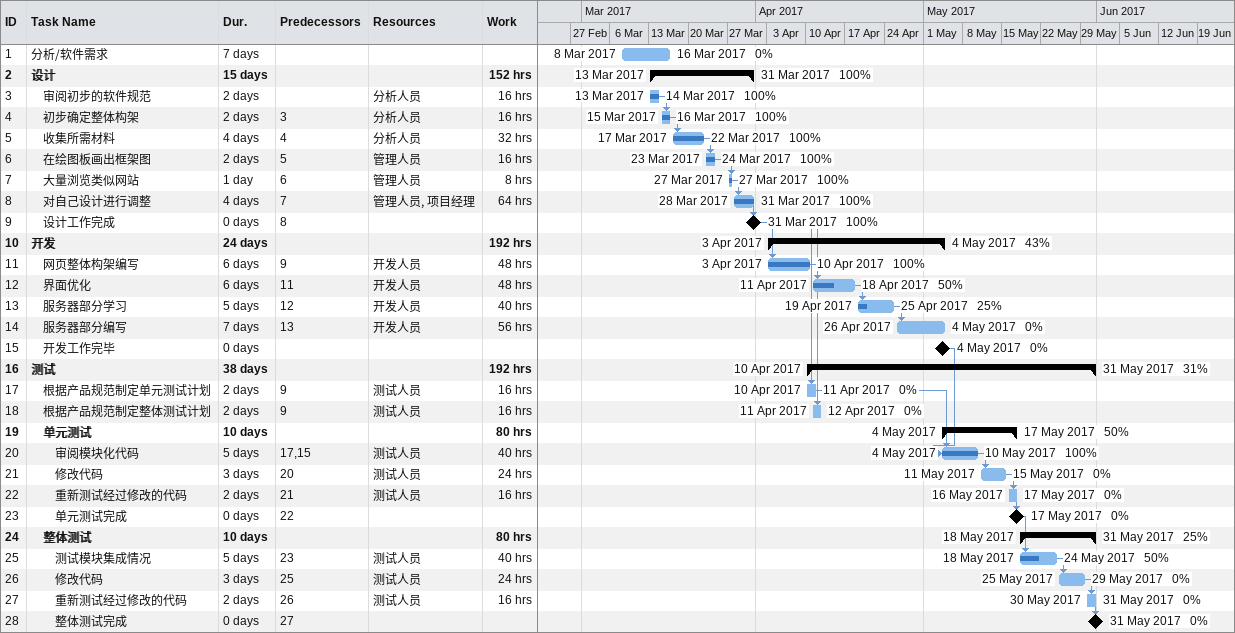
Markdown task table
| ID | Level | Task | Duration | Start | Finish | Predecessors | Resources | % complete | Work (h) |
|---|---|---|---|---|---|---|---|---|---|
| 1 | 1 | 分析/软件需求 | 7d | 2017-03-08 | 2017-03-16 |  |  | 0 |  |
| 2 | 1 | **设计** | 15d | 2017-03-13 | 2017-03-31 |  |  | 100 | 152 |
| 3 | 2 | 审阅初步的软件规范 | 2d | 2017-03-13 | 2017-03-14 |  | 分析人员 | 100 | 16 |
| 4 | 2 | 初步确定整体构架 | 2d | 2017-03-15 | 2017-03-16 | 3 | 分析人员 | 100 | 16 |
| 5 | 2 | 收集所需材料 | 4d | 2017-03-17 | 2017-03-22 | 4 | 分析人员 | 100 | 32 |
| 6 | 2 | 在绘图板画出框架图 | 2d | 2017-03-23 | 2017-03-24 | 5 | 管理人员 | 100 | 16 |
| 7 | 2 | 大量浏览类似网站 | 1d | 2017-03-27 | 2017-03-27 | 6 | 管理人员 | 100 | 8 |
| 8 | 2 | 对自己设计进行调整 | 4d | 2017-03-28 | 2017-03-31 | 7 | 管理人员, 项目经理 | 100 | 64 |
| 9 | 2 | 设计工作完成 | 0d | 2017-03-31 | 2017-03-31 | 8 |  | 100 |  |
| 10 | 1 | **开发** | 24d | 2017-04-03 | 2017-05-04 |  |  | 43 | 192 |
| 11 | 2 | 网页整体构架编写 | 6d | 2017-04-03 | 2017-04-10 | 9 | 开发人员 | 100 | 48 |
| 12 | 2 | 界面优化 | 6d | 2017-04-11 | 2017-04-18 | 11 | 开发人员 | 50 | 48 |
| 13 | 2 | 服务器部分学习 | 5d | 2017-04-19 | 2017-04-25 | 12 | 开发人员 | 25 | 40 |
| 14 | 2 | 服务器部分编写 | 7d | 2017-04-26 | 2017-05-04 | 13 | 开发人员 | 0 | 56 |
| 15 | 2 | 开发工作完毕 | 0d | 2017-05-04 | 2017-05-04 |  |  | 0 |  |
| 16 | 1 | **测试** | 38d | 2017-04-10 | 2017-05-31 |  |  | 31 | 192 |
| 17 | 2 | 根据产品规范制定单元测试计划 | 2d | 2017-04-10 | 2017-04-11 | 9 | 测试人员 | 0 | 16 |
| 18 | 2 | 根据产品规范制定整体测试计划 | 2d | 2017-04-11 | 2017-04-12 | 9 | 测试人员 | 0 | 16 |
| 19 | 2 | **单元测试** | 10d | 2017-05-04 | 2017-05-17 |  |  | 50 | 80 |
| 20 | 3 | 审阅模块化代码 | 5d | 2017-05-04 | 2017-05-10 | 17, 15 | 测试人员 | 100 | 40 |
| 21 | 3 | 修改代码 | 3d | 2017-05-11 | 2017-05-15 | 20 | 测试人员 | 0 | 24 |
| 22 | 3 | 重新测试经过修改的代码 | 2d | 2017-05-16 | 2017-05-17 | 21 | 测试人员 | 0 | 16 |
| 23 | 3 | 单元测试完成 | 0d | 2017-05-17 | 2017-05-17 | 22 |  | 0 |  |
| 24 | 2 | **整体测试** | 10d | 2017-05-18 | 2017-05-31 |  |  | 25 | 80 |
| 25 | 3 | 测试模块集成情况 | 5d | 2017-05-18 | 2017-05-24 | 23 | 测试人员 | 50 | 40 |
| 26 | 3 | 修改代码 | 3d | 2017-05-25 | 2017-05-29 | 25 | 测试人员 | 0 | 24 |
| 27 | 3 | 重新测试经过修改的代码 | 2d | 2017-05-30 | 2017-05-31 | 26 | 测试人员 | 0 | 16 |
| 28 | 3 | 整体测试完成 | 0d | 2017-05-31 | 2017-05-31 | 27 |  | 0 |  |
